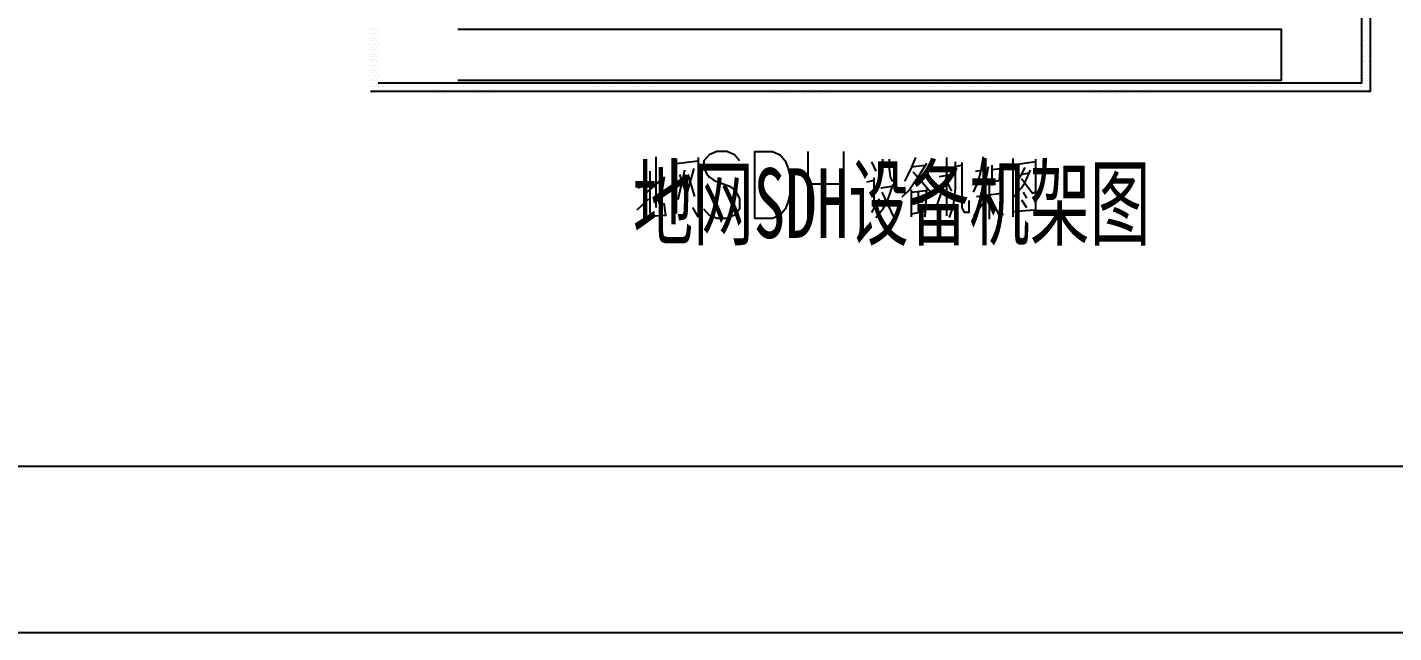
# Model space of a CAD drawing. Header units: metres. Extents: x 17 to 1264, y 17 to 859.
# Drawn here: x 249.3 to 481.8, y 16.9 to 120 of the extents above; entities that cross this region are included whole.
import ezdxf

# ---------------------------------------------------------------- set-up
doc = ezdxf.new("R2010")
doc.units = ezdxf.units.M
for name, color, linetype in [('LINES', 7, 'Continuous'), ('POLYLINES', 4, 'Continuous'), ('RECTS', 7, 'Continuous'), ('TEXTS', 3, 'Continuous')]:
    doc.layers.add(name, color=color, linetype=linetype)

msp = doc.modelspace()

# ---------------------------------------------------------------- linework, layer by layer
at = {"layer": 'LINES'}
for p, q in [((307.72, 119.81), (307.72, 119.81)), ((307.72, 118.94), (307.72, 118.94)), ((307.87, 119.38), (307.87, 119.38)), ((308.15, 119.81), (308.15, 119.81)), ((308.15, 118.94), (308.15, 118.94)), ((308.3, 119.38), (308.3, 119.38)), ((308.59, 119.81), (308.59, 119.81)), ((308.59, 118.94), (308.59, 118.94)), ((308.73, 119.38), (308.73, 119.38)), ((309.02, 119.81), (309.02, 119.81)), ((309.02, 118.94), (309.02, 118.94)), ((476.35, 119.81), (476.35, 119.81)), ((476.35, 118.94), (476.35, 118.94)), ((476.63, 119.38), (476.63, 119.38)), ((476.92, 119.81), (476.92, 119.81)), ((476.92, 118.94), (476.92, 118.94)), ((477.07, 119.38), (477.07, 119.38)), ((477.35, 119.81), (477.35, 119.81)), ((477.35, 118.94), (477.35, 118.94)), ((477.5, 119.38), (477.5, 119.38)), ((307.72, 118.08), (307.72, 118.08)), ((307.72, 117.07), (307.72, 117.07)), ((307.87, 118.51), (307.87, 118.51)), ((307.87, 117.65), (307.87, 117.65)), ((307.87, 116.64), (307.87, 116.64)), ((308.15, 118.08), (308.15, 118.08)), ((308.15, 117.07), (308.15, 117.07)), ((308.3, 118.51), (308.3, 118.51)), ((308.3, 117.65), (308.3, 117.65)), ((308.3, 116.64), (308.3, 116.64)), ((308.59, 118.08), (308.59, 118.08)), ((308.59, 117.07), (308.59, 117.07)), ((308.73, 118.51), (308.73, 118.51)), ((308.73, 117.65), (308.73, 117.65)), ((308.73, 116.64), (308.73, 116.64)), ((309.02, 118.08), (309.02, 118.08)), ((309.02, 117.07), (309.02, 117.07)), ((476.35, 118.08), (476.35, 118.08)), ((476.35, 117.07), (476.35, 117.07)), ((476.63, 118.51), (476.63, 118.51)), ((476.63, 117.65), (476.63, 117.65)), ((476.63, 116.64), (476.63, 116.64)), ((476.92, 118.08), (476.92, 118.08)), ((476.92, 117.07), (476.92, 117.07)), ((477.07, 118.51), (477.07, 118.51)), ((477.07, 117.65), (477.07, 117.65)), ((477.07, 116.64), (477.07, 116.64)), ((477.35, 118.08), (477.35, 118.08)), ((477.35, 117.07), (477.35, 117.07)), ((477.5, 118.51), (477.5, 118.51)), ((477.5, 117.65), (477.5, 117.65)), ((477.5, 116.64), (477.5, 116.64)), ((307.72, 116.21), (307.72, 116.21)), ((307.72, 115.34), (307.72, 115.34)), ((307.72, 114.48), (307.72, 114.48)), ((307.87, 115.78), (307.87, 115.78)), ((307.87, 114.91), (307.87, 114.91)), ((307.87, 114.05), (307.87, 114.05)), ((308.15, 116.21), (308.15, 116.21)), ((308.15, 115.34), (308.15, 115.34)), ((308.15, 114.48), (308.15, 114.48)), ((308.3, 115.78), (308.3, 115.78)), ((308.3, 114.91), (308.3, 114.91)), ((308.3, 114.05), (308.3, 114.05)), ((308.59, 116.21), (308.59, 116.21)), ((308.59, 115.34), (308.59, 115.34)), ((308.59, 114.48), (308.59, 114.48)), ((308.73, 115.78), (308.73, 115.78)), ((308.73, 114.91), (308.73, 114.91)), ((308.73, 114.05), (308.73, 114.05)), ((309.02, 116.21), (309.02, 116.21)), ((309.02, 115.34), (309.02, 115.34)), ((309.02, 114.48), (309.02, 114.48)), ((476.35, 116.21), (476.35, 116.21)), ((476.35, 115.34), (476.35, 115.34)), ((476.35, 114.48), (476.35, 114.48)), ((476.63, 115.78), (476.63, 115.78)), ((476.63, 114.91), (476.63, 114.91)), ((476.63, 114.05), (476.63, 114.05)), ((476.92, 116.21), (476.92, 116.21)), ((476.92, 115.34), (476.92, 115.34)), ((476.92, 114.48), (476.92, 114.48)), ((477.07, 115.78), (477.07, 115.78)), ((477.07, 114.91), (477.07, 114.91)), ((477.07, 114.05), (477.07, 114.05)), ((477.35, 116.21), (477.35, 116.21)), ((477.35, 115.34), (477.35, 115.34)), ((477.35, 114.48), (477.35, 114.48)), ((477.5, 115.78), (477.5, 115.78)), ((477.5, 114.91), (477.5, 114.91)), ((477.5, 114.05), (477.5, 114.05)), ((307.72, 113.47), (307.72, 113.47)), ((307.72, 112.61), (307.72, 112.61)), ((307.72, 111.74), (307.72, 111.74)), ((307.87, 113.04), (307.87, 113.04)), ((307.87, 112.18), (307.87, 112.18)), ((308.15, 113.47), (308.15, 113.47)), ((308.15, 112.61), (308.15, 112.61)), ((308.15, 111.74), (308.15, 111.74)), ((308.3, 113.04), (308.3, 113.04)), ((308.3, 112.18), (308.3, 112.18)), ((308.59, 113.47), (308.59, 113.47)), ((308.59, 112.61), (308.59, 112.61)), ((308.59, 111.74), (308.59, 111.74)), ((308.73, 113.04), (308.73, 113.04)), ((308.73, 112.18), (308.73, 112.18)), ((309.02, 113.47), (309.02, 113.47)), ((309.02, 112.61), (309.02, 112.61)), ((309.02, 111.74), (309.02, 111.74)), ((476.35, 113.47), (476.35, 113.47)), ((476.35, 112.61), (476.35, 112.61)), ((476.35, 111.74), (476.35, 111.74)), ((476.63, 113.04), (476.63, 113.04)), ((476.63, 112.18), (476.63, 112.18)), ((476.92, 113.47), (476.92, 113.47)), ((476.92, 112.61), (476.92, 112.61)), ((476.92, 111.74), (476.92, 111.74)), ((477.07, 113.04), (477.07, 113.04)), ((477.07, 112.18), (477.07, 112.18)), ((477.35, 113.47), (477.35, 113.47)), ((477.35, 112.61), (477.35, 112.61)), ((477.35, 111.74), (477.35, 111.74)), ((477.5, 113.04), (477.5, 113.04)), ((477.5, 112.18), (477.5, 112.18)), ((307.72, 110.88), (307.72, 110.88)), ((307.72, 109.87), (307.72, 109.87)), ((307.87, 111.31), (307.87, 111.31)), ((307.87, 110.45), (307.87, 110.45)), ((307.87, 109.44), (307.87, 109.44)), ((308.15, 110.88), (308.15, 110.88)), ((308.15, 109.87), (308.15, 109.87)), ((308.3, 111.31), (308.3, 111.31)), ((308.3, 110.45), (308.3, 110.45)), ((308.3, 109.44), (308.3, 109.44)), ((308.59, 110.88), (308.59, 110.88)), ((308.59, 109.87), (308.59, 109.87)), ((308.73, 111.31), (308.73, 111.31)), ((308.73, 110.45), (308.73, 110.45)), ((308.73, 109.44), (308.73, 109.44)), ((309.02, 110.88), (309.02, 110.88)), ((309.02, 109.87), (309.02, 109.87)), ((309.31, 110.45), (309.31, 110.45)), ((309.31, 109.44), (309.31, 109.44)), ((309.45, 109.87), (309.45, 109.87)), ((309.74, 110.45), (309.74, 110.45)), ((309.74, 109.44), (309.74, 109.44)), ((309.88, 109.87), (309.88, 109.87)), ((310.17, 110.45), (310.17, 110.45)), ((310.17, 109.44), (310.17, 109.44)), ((310.31, 109.87), (310.31, 109.87)), ((310.6, 110.45), (310.6, 110.45)), ((310.6, 109.44), (310.6, 109.44)), ((310.75, 109.87), (310.75, 109.87)), ((311.03, 110.45), (311.03, 110.45)), ((311.03, 109.44), (311.03, 109.44)), ((311.32, 109.87), (311.32, 109.87)), ((311.47, 110.45), (311.47, 110.45)), ((311.47, 109.44), (311.47, 109.44)), ((311.75, 109.87), (311.75, 109.87)), ((311.9, 110.45), (311.9, 110.45)), ((311.9, 109.44), (311.9, 109.44)), ((312.19, 109.87), (312.19, 109.87)), ((312.33, 110.45), (312.33, 110.45)), ((312.33, 109.44), (312.33, 109.44)), ((312.62, 109.87), (312.62, 109.87)), ((312.91, 110.45), (312.91, 110.45)), ((312.91, 109.44), (312.91, 109.44)), ((313.05, 109.87), (313.05, 109.87)), ((313.34, 110.45), (313.34, 110.45)), ((313.34, 109.44), (313.34, 109.44)), ((313.48, 109.87), (313.48, 109.87)), ((313.77, 110.45), (313.77, 110.45)), ((313.77, 109.44), (313.77, 109.44)), ((313.91, 109.87), (313.91, 109.87)), ((314.2, 110.45), (314.2, 110.45)), ((314.2, 109.44), (314.2, 109.44)), ((314.35, 109.87), (314.35, 109.87)), ((314.63, 110.45), (314.63, 110.45)), ((314.63, 109.44), (314.63, 109.44)), ((314.92, 109.87), (314.92, 109.87)), ((315.07, 110.45), (315.07, 110.45)), ((315.07, 109.44), (315.07, 109.44)), ((315.35, 109.87), (315.35, 109.87)), ((315.5, 110.45), (315.5, 110.45)), ((315.5, 109.44), (315.5, 109.44)), ((315.79, 109.87), (315.79, 109.87)), ((315.93, 110.45), (315.93, 110.45)), ((315.93, 109.44), (315.93, 109.44)), ((316.22, 109.87), (316.22, 109.87)), ((316.51, 110.45), (316.51, 110.45)), ((316.51, 109.44), (316.51, 109.44)), ((316.65, 109.87), (316.65, 109.87)), ((316.94, 110.45), (316.94, 110.45)), ((316.94, 109.44), (316.94, 109.44)), ((317.08, 109.87), (317.08, 109.87)), ((317.37, 110.45), (317.37, 110.45)), ((317.37, 109.44), (317.37, 109.44)), ((317.51, 109.87), (317.51, 109.87)), ((317.8, 110.45), (317.8, 110.45)), ((317.8, 109.44), (317.8, 109.44)), ((317.95, 109.87), (317.95, 109.87)), ((318.23, 110.45), (318.23, 110.45)), ((318.23, 109.44), (318.23, 109.44)), ((318.52, 109.87), (318.52, 109.87)), ((318.67, 110.45), (318.67, 110.45)), ((318.67, 109.44), (318.67, 109.44)), ((318.95, 109.87), (318.95, 109.87)), ((319.1, 110.45), (319.1, 110.45)), ((319.1, 109.44), (319.1, 109.44)), ((319.39, 109.87), (319.39, 109.87)), ((319.53, 110.45), (319.53, 110.45)), ((319.53, 109.44), (319.53, 109.44)), ((319.82, 109.87), (319.82, 109.87)), ((320.11, 110.45), (320.11, 110.45)), ((320.11, 109.44), (320.11, 109.44)), ((320.25, 109.87), (320.25, 109.87)), ((320.54, 110.45), (320.54, 110.45)), ((320.54, 109.44), (320.54, 109.44)), ((320.68, 109.87), (320.68, 109.87)), ((320.97, 110.45), (320.97, 110.45)), ((320.97, 109.44), (320.97, 109.44)), ((321.11, 109.87), (321.11, 109.87)), ((321.4, 110.45), (321.4, 110.45)), ((321.4, 109.44), (321.4, 109.44)), ((321.55, 109.87), (321.55, 109.87)), ((321.83, 110.45), (321.83, 110.45)), ((321.83, 109.44), (321.83, 109.44)), ((322.12, 109.87), (322.12, 109.87)), ((322.27, 110.45), (322.27, 110.45)), ((322.27, 109.44), (322.27, 109.44)), ((322.55, 109.87), (322.55, 109.87)), ((322.7, 110.45), (322.7, 110.45)), ((322.7, 109.44), (322.7, 109.44)), ((322.99, 109.87), (322.99, 109.87)), ((323.13, 110.45), (323.13, 110.45)), ((323.13, 109.44), (323.13, 109.44)), ((323.42, 109.87), (323.42, 109.87)), ((323.71, 110.45), (323.71, 110.45)), ((323.71, 109.44), (323.71, 109.44)), ((323.85, 109.87), (323.85, 109.87)), ((324.14, 110.45), (324.14, 110.45)), ((324.14, 109.44), (324.14, 109.44)), ((324.28, 109.87), (324.28, 109.87)), ((324.57, 110.45), (324.57, 110.45)), ((324.57, 109.44), (324.57, 109.44)), ((324.71, 109.87), (324.71, 109.87)), ((325, 110.45), (325, 110.45)), ((325, 109.44), (325, 109.44)), ((325.15, 109.87), (325.15, 109.87)), ((325.43, 110.45), (325.43, 110.45)), ((325.43, 109.44), (325.43, 109.44)), ((325.72, 109.87), (325.72, 109.87)), ((325.87, 110.45), (325.87, 110.45)), ((325.87, 109.44), (325.87, 109.44)), ((326.15, 109.87), (326.15, 109.87)), ((326.3, 110.45), (326.3, 110.45)), ((326.3, 109.44), (326.3, 109.44)), ((326.59, 109.87), (326.59, 109.87)), ((326.73, 110.45), (326.73, 110.45)), ((326.73, 109.44), (326.73, 109.44)), ((327.02, 109.87), (327.02, 109.87)), ((327.31, 110.45), (327.31, 110.45)), ((327.31, 109.44), (327.31, 109.44)), ((327.45, 109.87), (327.45, 109.87)), ((327.74, 110.45), (327.74, 110.45)), ((327.74, 109.44), (327.74, 109.44)), ((327.88, 109.87), (327.88, 109.87)), ((328.17, 110.45), (328.17, 110.45)), ((328.17, 109.44), (328.17, 109.44)), ((328.31, 109.87), (328.31, 109.87)), ((328.6, 110.45), (328.6, 110.45)), ((328.6, 109.44), (328.6, 109.44)), ((328.75, 109.87), (328.75, 109.87)), ((329.03, 110.45), (329.03, 110.45)), ((329.03, 109.44), (329.03, 109.44)), ((329.32, 109.87), (329.32, 109.87)), ((329.47, 110.45), (329.47, 110.45)), ((329.47, 109.44), (329.47, 109.44)), ((329.75, 109.87), (329.75, 109.87)), ((329.9, 110.45), (329.9, 110.45)), ((329.9, 109.44), (329.9, 109.44)), ((330.19, 109.87), (330.19, 109.87)), ((330.33, 110.45), (330.33, 110.45)), ((330.33, 109.44), (330.33, 109.44)), ((330.62, 109.87), (330.62, 109.87)), ((330.91, 110.45), (330.91, 110.45)), ((330.91, 109.44), (330.91, 109.44)), ((331.05, 109.87), (331.05, 109.87)), ((331.34, 110.45), (331.34, 110.45)), ((331.34, 109.44), (331.34, 109.44)), ((331.48, 109.87), (331.48, 109.87)), ((331.77, 110.45), (331.77, 110.45)), ((331.77, 109.44), (331.77, 109.44)), ((331.91, 109.87), (331.91, 109.87)), ((332.2, 110.45), (332.2, 110.45)), ((332.2, 109.44), (332.2, 109.44)), ((332.35, 109.87), (332.35, 109.87)), ((332.63, 110.45), (332.63, 110.45)), ((332.63, 109.44), (332.63, 109.44)), ((332.92, 109.87), (332.92, 109.87)), ((333.07, 110.45), (333.07, 110.45)), ((333.07, 109.44), (333.07, 109.44)), ((333.35, 109.87), (333.35, 109.87)), ((333.5, 110.45), (333.5, 110.45)), ((333.5, 109.44), (333.5, 109.44)), ((333.79, 109.87), (333.79, 109.87)), ((333.93, 110.45), (333.93, 110.45)), ((333.93, 109.44), (333.93, 109.44)), ((334.22, 109.87), (334.22, 109.87)), ((334.51, 110.45), (334.51, 110.45)), ((334.51, 109.44), (334.51, 109.44)), ((334.65, 109.87), (334.65, 109.87)), ((334.94, 110.45), (334.94, 110.45)), ((334.94, 109.44), (334.94, 109.44)), ((335.08, 109.87), (335.08, 109.87)), ((335.37, 110.45), (335.37, 110.45)), ((335.37, 109.44), (335.37, 109.44)), ((335.51, 109.87), (335.51, 109.87)), ((335.8, 110.45), (335.8, 110.45)), ((335.8, 109.44), (335.8, 109.44)), ((335.95, 109.87), (335.95, 109.87)), ((336.23, 110.45), (336.23, 110.45)), ((336.23, 109.44), (336.23, 109.44)), ((336.52, 109.87), (336.52, 109.87)), ((336.67, 110.45), (336.67, 110.45)), ((336.67, 109.44), (336.67, 109.44)), ((336.95, 109.87), (336.95, 109.87)), ((337.1, 110.45), (337.1, 110.45)), ((337.1, 109.44), (337.1, 109.44)), ((337.39, 109.87), (337.39, 109.87)), ((337.53, 110.45), (337.53, 110.45)), ((337.53, 109.44), (337.53, 109.44)), ((337.82, 109.87), (337.82, 109.87)), ((338.11, 110.45), (338.11, 110.45)), ((338.11, 109.44), (338.11, 109.44)), ((338.25, 109.87), (338.25, 109.87)), ((338.54, 110.45), (338.54, 110.45)), ((338.54, 109.44), (338.54, 109.44)), ((338.68, 109.87), (338.68, 109.87)), ((338.97, 110.45), (338.97, 110.45)), ((338.97, 109.44), (338.97, 109.44)), ((339.11, 109.87), (339.11, 109.87)), ((339.4, 110.45), (339.4, 110.45)), ((339.4, 109.44), (339.4, 109.44)), ((339.55, 109.87), (339.55, 109.87)), ((339.83, 110.45), (339.83, 110.45)), ((339.83, 109.44), (339.83, 109.44)), ((340.12, 109.87), (340.12, 109.87)), ((340.27, 110.45), (340.27, 110.45)), ((340.27, 109.44), (340.27, 109.44)), ((340.55, 109.87), (340.55, 109.87)), ((340.7, 110.45), (340.7, 110.45)), ((340.7, 109.44), (340.7, 109.44)), ((340.99, 109.87), (340.99, 109.87)), ((341.13, 110.45), (341.13, 110.45)), ((341.13, 109.44), (341.13, 109.44)), ((341.42, 109.87), (341.42, 109.87)), ((341.71, 110.45), (341.71, 110.45)), ((341.71, 109.44), (341.71, 109.44)), ((341.85, 109.87), (341.85, 109.87)), ((342.14, 110.45), (342.14, 110.45)), ((342.14, 109.44), (342.14, 109.44)), ((342.28, 109.87), (342.28, 109.87)), ((342.57, 110.45), (342.57, 110.45)), ((342.57, 109.44), (342.57, 109.44)), ((342.71, 109.87), (342.71, 109.87)), ((343, 110.45), (343, 110.45)), ((343, 109.44), (343, 109.44)), ((343.15, 109.87), (343.15, 109.87)), ((343.43, 110.45), (343.43, 110.45)), ((343.43, 109.44), (343.43, 109.44)), ((343.72, 109.87), (343.72, 109.87)), ((343.87, 110.45), (343.87, 110.45)), ((343.87, 109.44), (343.87, 109.44)), ((344.15, 109.87), (344.15, 109.87)), ((344.3, 110.45), (344.3, 110.45)), ((344.3, 109.44), (344.3, 109.44)), ((344.59, 109.87), (344.59, 109.87)), ((344.73, 110.45), (344.73, 110.45)), ((344.73, 109.44), (344.73, 109.44)), ((345.02, 109.87), (345.02, 109.87)), ((345.31, 110.45), (345.31, 110.45)), ((345.31, 109.44), (345.31, 109.44)), ((345.45, 109.87), (345.45, 109.87)), ((345.74, 110.45), (345.74, 110.45)), ((345.74, 109.44), (345.74, 109.44)), ((345.88, 109.87), (345.88, 109.87)), ((346.17, 110.45), (346.17, 110.45)), ((346.17, 109.44), (346.17, 109.44)), ((346.31, 109.87), (346.31, 109.87)), ((346.6, 110.45), (346.6, 110.45)), ((346.6, 109.44), (346.6, 109.44)), ((346.75, 109.87), (346.75, 109.87)), ((347.03, 110.45), (347.03, 110.45)), ((347.03, 109.44), (347.03, 109.44)), ((347.32, 109.87), (347.32, 109.87)), ((347.47, 110.45), (347.47, 110.45)), ((347.47, 109.44), (347.47, 109.44)), ((347.75, 109.87), (347.75, 109.87)), ((347.9, 110.45), (347.9, 110.45)), ((347.9, 109.44), (347.9, 109.44)), ((348.19, 109.87), (348.19, 109.87)), ((348.33, 110.45), (348.33, 110.45)), ((348.33, 109.44), (348.33, 109.44)), ((348.62, 109.87), (348.62, 109.87)), ((348.91, 110.45), (348.91, 110.45)), ((348.91, 109.44), (348.91, 109.44)), ((349.05, 109.87), (349.05, 109.87)), ((349.34, 110.45), (349.34, 110.45)), ((349.34, 109.44), (349.34, 109.44)), ((349.48, 109.87), (349.48, 109.87)), ((349.77, 110.45), (349.77, 110.45)), ((349.77, 109.44), (349.77, 109.44)), ((349.91, 109.87), (349.91, 109.87)), ((350.2, 110.45), (350.2, 110.45)), ((350.2, 109.44), (350.2, 109.44)), ((350.35, 109.87), (350.35, 109.87)), ((350.63, 110.45), (350.63, 110.45)), ((350.63, 109.44), (350.63, 109.44)), ((350.92, 109.87), (350.92, 109.87)), ((351.07, 110.45), (351.07, 110.45)), ((351.07, 109.44), (351.07, 109.44)), ((351.35, 109.87), (351.35, 109.87)), ((351.5, 110.45), (351.5, 110.45)), ((351.5, 109.44), (351.5, 109.44)), ((351.79, 109.87), (351.79, 109.87)), ((351.93, 110.45), (351.93, 110.45)), ((351.93, 109.44), (351.93, 109.44)), ((352.22, 109.87), (352.22, 109.87)), ((352.51, 110.45), (352.51, 110.45)), ((352.51, 109.44), (352.51, 109.44)), ((352.65, 109.87), (352.65, 109.87)), ((352.94, 110.45), (352.94, 110.45)), ((352.94, 109.44), (352.94, 109.44)), ((353.08, 109.87), (353.08, 109.87)), ((353.37, 110.45), (353.37, 110.45)), ((353.37, 109.44), (353.37, 109.44)), ((353.51, 109.87), (353.51, 109.87)), ((353.8, 110.45), (353.8, 110.45)), ((353.8, 109.44), (353.8, 109.44)), ((353.95, 109.87), (353.95, 109.87)), ((354.23, 110.45), (354.23, 110.45)), ((354.23, 109.44), (354.23, 109.44)), ((354.52, 109.87), (354.52, 109.87)), ((354.67, 110.45), (354.67, 110.45)), ((354.67, 109.44), (354.67, 109.44)), ((354.95, 109.87), (354.95, 109.87)), ((355.1, 110.45), (355.1, 110.45)), ((355.1, 109.44), (355.1, 109.44)), ((355.39, 109.87), (355.39, 109.87)), ((355.53, 110.45), (355.53, 110.45)), ((355.53, 109.44), (355.53, 109.44)), ((355.82, 109.87), (355.82, 109.87)), ((356.11, 110.45), (356.11, 110.45)), ((356.11, 109.44), (356.11, 109.44)), ((356.25, 109.87), (356.25, 109.87)), ((356.54, 110.45), (356.54, 110.45)), ((356.54, 109.44), (356.54, 109.44)), ((356.68, 109.87), (356.68, 109.87)), ((356.97, 110.45), (356.97, 110.45)), ((356.97, 109.44), (356.97, 109.44)), ((357.11, 109.87), (357.11, 109.87)), ((357.4, 110.45), (357.4, 110.45)), ((357.4, 109.44), (357.4, 109.44)), ((357.55, 109.87), (357.55, 109.87)), ((357.83, 110.45), (357.83, 110.45)), ((357.83, 109.44), (357.83, 109.44)), ((358.12, 109.87), (358.12, 109.87)), ((358.27, 110.45), (358.27, 110.45)), ((358.27, 109.44), (358.27, 109.44)), ((358.55, 109.87), (358.55, 109.87)), ((358.7, 110.45), (358.7, 110.45)), ((358.7, 109.44), (358.7, 109.44)), ((358.99, 109.87), (358.99, 109.87)), ((359.13, 110.45), (359.13, 110.45)), ((359.13, 109.44), (359.13, 109.44)), ((359.42, 109.87), (359.42, 109.87)), ((359.71, 110.45), (359.71, 110.45)), ((359.71, 109.44), (359.71, 109.44)), ((359.85, 109.87), (359.85, 109.87)), ((360.14, 110.45), (360.14, 110.45)), ((360.14, 109.44), (360.14, 109.44)), ((360.28, 109.87), (360.28, 109.87)), ((360.57, 110.45), (360.57, 110.45)), ((360.57, 109.44), (360.57, 109.44)), ((360.71, 109.87), (360.71, 109.87)), ((361, 110.45), (361, 110.45)), ((361, 109.44), (361, 109.44)), ((361.15, 109.87), (361.15, 109.87)), ((361.43, 110.45), (361.43, 110.45)), ((361.43, 109.44), (361.43, 109.44)), ((361.72, 109.87), (361.72, 109.87)), ((361.87, 110.45), (361.87, 110.45)), ((361.87, 109.44), (361.87, 109.44)), ((362.15, 109.87), (362.15, 109.87)), ((362.3, 110.45), (362.3, 110.45)), ((362.3, 109.44), (362.3, 109.44)), ((362.59, 109.87), (362.59, 109.87)), ((362.73, 110.45), (362.73, 110.45)), ((362.73, 109.44), (362.73, 109.44)), ((363.02, 109.87), (363.02, 109.87)), ((363.31, 110.45), (363.31, 110.45)), ((363.31, 109.44), (363.31, 109.44)), ((363.45, 109.87), (363.45, 109.87)), ((363.74, 110.45), (363.74, 110.45)), ((363.74, 109.44), (363.74, 109.44)), ((363.88, 109.87), (363.88, 109.87)), ((364.17, 110.45), (364.17, 110.45)), ((364.17, 109.44), (364.17, 109.44)), ((364.31, 109.87), (364.31, 109.87)), ((364.6, 110.45), (364.6, 110.45)), ((364.6, 109.44), (364.6, 109.44)), ((364.75, 109.87), (364.75, 109.87)), ((365.03, 110.45), (365.03, 110.45)), ((365.03, 109.44), (365.03, 109.44)), ((365.32, 109.87), (365.32, 109.87)), ((365.47, 110.45), (365.47, 110.45)), ((365.47, 109.44), (365.47, 109.44)), ((365.75, 109.87), (365.75, 109.87)), ((365.9, 110.45), (365.9, 110.45)), ((365.9, 109.44), (365.9, 109.44)), ((366.19, 109.87), (366.19, 109.87)), ((366.33, 110.45), (366.33, 110.45)), ((366.33, 109.44), (366.33, 109.44)), ((366.62, 109.87), (366.62, 109.87)), ((366.91, 110.45), (366.91, 110.45)), ((366.91, 109.44), (366.91, 109.44)), ((367.05, 109.87), (367.05, 109.87)), ((367.34, 110.45), (367.34, 110.45)), ((367.34, 109.44), (367.34, 109.44)), ((367.48, 109.87), (367.48, 109.87)), ((367.77, 110.45), (367.77, 110.45)), ((367.77, 109.44), (367.77, 109.44)), ((367.91, 109.87), (367.91, 109.87)), ((368.2, 110.45), (368.2, 110.45)), ((368.2, 109.44), (368.2, 109.44)), ((368.35, 109.87), (368.35, 109.87)), ((368.63, 110.45), (368.63, 110.45)), ((368.63, 109.44), (368.63, 109.44)), ((368.92, 109.87), (368.92, 109.87)), ((369.07, 110.45), (369.07, 110.45)), ((369.07, 109.44), (369.07, 109.44)), ((369.35, 109.87), (369.35, 109.87)), ((369.5, 110.45), (369.5, 110.45)), ((369.5, 109.44), (369.5, 109.44)), ((369.79, 109.87), (369.79, 109.87)), ((369.93, 110.45), (369.93, 110.45)), ((369.93, 109.44), (369.93, 109.44)), ((370.22, 109.87), (370.22, 109.87)), ((370.51, 110.45), (370.51, 110.45)), ((370.51, 109.44), (370.51, 109.44)), ((370.65, 109.87), (370.65, 109.87)), ((370.94, 110.45), (370.94, 110.45)), ((370.94, 109.44), (370.94, 109.44)), ((371.08, 109.87), (371.08, 109.87)), ((371.37, 110.45), (371.37, 110.45)), ((371.37, 109.44), (371.37, 109.44)), ((371.51, 109.87), (371.51, 109.87)), ((371.8, 110.45), (371.8, 110.45)), ((371.8, 109.44), (371.8, 109.44)), ((371.95, 109.87), (371.95, 109.87)), ((372.23, 110.45), (372.23, 110.45)), ((372.23, 109.44), (372.23, 109.44)), ((372.52, 109.87), (372.52, 109.87)), ((372.67, 110.45), (372.67, 110.45)), ((372.67, 109.44), (372.67, 109.44)), ((372.95, 109.87), (372.95, 109.87)), ((373.1, 110.45), (373.1, 110.45)), ((373.1, 109.44), (373.1, 109.44)), ((373.39, 109.87), (373.39, 109.87)), ((373.53, 110.45), (373.53, 110.45)), ((373.53, 109.44), (373.53, 109.44)), ((373.82, 109.87), (373.82, 109.87)), ((374.11, 110.45), (374.11, 110.45)), ((374.11, 109.44), (374.11, 109.44)), ((374.25, 109.87), (374.25, 109.87)), ((374.54, 110.45), (374.54, 110.45)), ((374.54, 109.44), (374.54, 109.44)), ((374.68, 109.87), (374.68, 109.87)), ((374.97, 110.45), (374.97, 110.45)), ((374.97, 109.44), (374.97, 109.44)), ((375.11, 109.87), (375.11, 109.87)), ((375.4, 110.45), (375.4, 110.45)), ((375.4, 109.44), (375.4, 109.44)), ((375.55, 109.87), (375.55, 109.87)), ((375.83, 110.45), (375.83, 110.45)), ((375.83, 109.44), (375.83, 109.44)), ((376.12, 109.87), (376.12, 109.87)), ((376.27, 110.45), (376.27, 110.45)), ((376.27, 109.44), (376.27, 109.44)), ((376.55, 109.87), (376.55, 109.87)), ((376.7, 110.45), (376.7, 110.45)), ((376.7, 109.44), (376.7, 109.44)), ((376.99, 109.87), (376.99, 109.87)), ((377.13, 110.45), (377.13, 110.45)), ((377.13, 109.44), (377.13, 109.44)), ((377.42, 109.87), (377.42, 109.87)), ((377.71, 110.45), (377.71, 110.45)), ((377.71, 109.44), (377.71, 109.44)), ((377.85, 109.87), (377.85, 109.87)), ((378.14, 110.45), (378.14, 110.45)), ((378.14, 109.44), (378.14, 109.44)), ((378.28, 109.87), (378.28, 109.87)), ((378.57, 110.45), (378.57, 110.45)), ((378.57, 109.44), (378.57, 109.44)), ((378.71, 109.87), (378.71, 109.87)), ((379, 110.45), (379, 110.45)), ((379, 109.44), (379, 109.44)), ((379.15, 109.87), (379.15, 109.87)), ((379.43, 110.45), (379.43, 110.45)), ((379.43, 109.44), (379.43, 109.44)), ((379.72, 109.87), (379.72, 109.87)), ((379.87, 110.45), (379.87, 110.45)), ((379.87, 109.44), (379.87, 109.44)), ((380.15, 109.87), (380.15, 109.87)), ((380.3, 110.45), (380.3, 110.45)), ((380.3, 109.44), (380.3, 109.44)), ((380.59, 109.87), (380.59, 109.87)), ((380.73, 110.45), (380.73, 110.45)), ((380.73, 109.44), (380.73, 109.44)), ((381.02, 109.87), (381.02, 109.87)), ((381.31, 110.45), (381.31, 110.45)), ((381.31, 109.44), (381.31, 109.44)), ((381.45, 109.87), (381.45, 109.87)), ((381.74, 110.45), (381.74, 110.45)), ((381.74, 109.44), (381.74, 109.44)), ((381.88, 109.87), (381.88, 109.87)), ((382.17, 110.45), (382.17, 110.45)), ((382.17, 109.44), (382.17, 109.44)), ((382.31, 109.87), (382.31, 109.87)), ((382.6, 110.45), (382.6, 110.45)), ((382.6, 109.44), (382.6, 109.44)), ((382.75, 109.87), (382.75, 109.87)), ((383.03, 110.45), (383.03, 110.45)), ((383.03, 109.44), (383.03, 109.44)), ((383.32, 109.87), (383.32, 109.87)), ((383.47, 110.45), (383.47, 110.45)), ((383.47, 109.44), (383.47, 109.44)), ((383.75, 109.87), (383.75, 109.87)), ((383.9, 110.45), (383.9, 110.45)), ((383.9, 109.44), (383.9, 109.44)), ((384.19, 109.87), (384.19, 109.87)), ((384.33, 110.45), (384.33, 110.45)), ((384.33, 109.44), (384.33, 109.44)), ((384.62, 109.87), (384.62, 109.87)), ((384.91, 110.45), (384.91, 110.45)), ((384.91, 109.44), (384.91, 109.44)), ((385.05, 109.87), (385.05, 109.87)), ((385.34, 110.45), (385.34, 110.45)), ((385.34, 109.44), (385.34, 109.44)), ((385.48, 109.87), (385.48, 109.87)), ((385.77, 110.45), (385.77, 110.45)), ((385.77, 109.44), (385.77, 109.44)), ((385.91, 109.87), (385.91, 109.87)), ((386.2, 110.45), (386.2, 110.45)), ((386.2, 109.44), (386.2, 109.44)), ((386.35, 109.87), (386.35, 109.87)), ((386.63, 110.45), (386.63, 110.45)), ((386.63, 109.44), (386.63, 109.44)), ((386.92, 109.87), (386.92, 109.87)), ((387.07, 110.45), (387.07, 110.45)), ((387.07, 109.44), (387.07, 109.44)), ((387.35, 109.87), (387.35, 109.87)), ((387.5, 110.45), (387.5, 110.45)), ((387.5, 109.44), (387.5, 109.44)), ((387.79, 109.87), (387.79, 109.87)), ((387.93, 110.45), (387.93, 110.45)), ((387.93, 109.44), (387.93, 109.44)), ((388.22, 109.87), (388.22, 109.87)), ((388.51, 110.45), (388.51, 110.45)), ((388.51, 109.44), (388.51, 109.44)), ((388.65, 109.87), (388.65, 109.87)), ((388.94, 110.45), (388.94, 110.45)), ((388.94, 109.44), (388.94, 109.44)), ((389.08, 109.87), (389.08, 109.87)), ((389.37, 110.45), (389.37, 110.45)), ((389.37, 109.44), (389.37, 109.44)), ((389.51, 109.87), (389.51, 109.87)), ((389.8, 110.45), (389.8, 110.45)), ((389.8, 109.44), (389.8, 109.44)), ((389.95, 109.87), (389.95, 109.87)), ((390.23, 110.45), (390.23, 110.45)), ((390.23, 109.44), (390.23, 109.44)), ((390.52, 109.87), (390.52, 109.87)), ((390.67, 110.45), (390.67, 110.45)), ((390.67, 109.44), (390.67, 109.44)), ((390.95, 109.87), (390.95, 109.87)), ((391.1, 110.45), (391.1, 110.45)), ((391.1, 109.44), (391.1, 109.44)), ((391.39, 109.87), (391.39, 109.87)), ((391.53, 110.45), (391.53, 110.45)), ((391.53, 109.44), (391.53, 109.44)), ((391.82, 109.87), (391.82, 109.87)), ((392.11, 110.45), (392.11, 110.45)), ((392.11, 109.44), (392.11, 109.44)), ((392.25, 109.87), (392.25, 109.87)), ((392.54, 110.45), (392.54, 110.45)), ((392.54, 109.44), (392.54, 109.44)), ((392.68, 109.87), (392.68, 109.87)), ((392.97, 110.45), (392.97, 110.45)), ((392.97, 109.44), (392.97, 109.44)), ((393.11, 109.87), (393.11, 109.87)), ((393.4, 110.45), (393.4, 110.45)), ((393.4, 109.44), (393.4, 109.44)), ((393.55, 109.87), (393.55, 109.87)), ((393.83, 110.45), (393.83, 110.45)), ((393.83, 109.44), (393.83, 109.44)), ((394.12, 109.87), (394.12, 109.87)), ((394.27, 110.45), (394.27, 110.45)), ((394.27, 109.44), (394.27, 109.44)), ((394.55, 109.87), (394.55, 109.87)), ((394.7, 110.45), (394.7, 110.45)), ((394.7, 109.44), (394.7, 109.44)), ((394.99, 109.87), (394.99, 109.87)), ((395.13, 110.45), (395.13, 110.45)), ((395.13, 109.44), (395.13, 109.44)), ((395.42, 109.87), (395.42, 109.87)), ((395.71, 110.45), (395.71, 110.45)), ((395.71, 109.44), (395.71, 109.44)), ((395.85, 109.87), (395.85, 109.87)), ((396.14, 110.45), (396.14, 110.45)), ((396.14, 109.44), (396.14, 109.44)), ((396.28, 109.87), (396.28, 109.87)), ((396.57, 110.45), (396.57, 110.45)), ((396.57, 109.44), (396.57, 109.44)), ((396.71, 109.87), (396.71, 109.87)), ((397, 110.45), (397, 110.45)), ((397, 109.44), (397, 109.44)), ((397.15, 109.87), (397.15, 109.87)), ((397.43, 110.45), (397.43, 110.45)), ((397.43, 109.44), (397.43, 109.44)), ((397.72, 109.87), (397.72, 109.87)), ((397.87, 110.45), (397.87, 110.45)), ((397.87, 109.44), (397.87, 109.44)), ((398.15, 109.87), (398.15, 109.87)), ((398.3, 110.45), (398.3, 110.45)), ((398.3, 109.44), (398.3, 109.44)), ((398.59, 109.87), (398.59, 109.87)), ((398.73, 110.45), (398.73, 110.45)), ((398.73, 109.44), (398.73, 109.44)), ((399.02, 109.87), (399.02, 109.87)), ((399.31, 110.45), (399.31, 110.45)), ((399.31, 109.44), (399.31, 109.44)), ((399.45, 109.87), (399.45, 109.87)), ((399.74, 110.45), (399.74, 110.45)), ((399.74, 109.44), (399.74, 109.44)), ((399.88, 109.87), (399.88, 109.87)), ((400.17, 110.45), (400.17, 110.45)), ((400.17, 109.44), (400.17, 109.44)), ((400.31, 109.87), (400.31, 109.87)), ((400.6, 110.45), (400.6, 110.45)), ((400.6, 109.44), (400.6, 109.44)), ((400.75, 109.87), (400.75, 109.87)), ((401.03, 110.45), (401.03, 110.45)), ((401.03, 109.44), (401.03, 109.44)), ((401.32, 109.87), (401.32, 109.87)), ((401.47, 110.45), (401.47, 110.45)), ((401.47, 109.44), (401.47, 109.44)), ((401.75, 109.87), (401.75, 109.87)), ((401.9, 110.45), (401.9, 110.45)), ((401.9, 109.44), (401.9, 109.44)), ((402.19, 109.87), (402.19, 109.87)), ((402.33, 110.45), (402.33, 110.45)), ((402.33, 109.44), (402.33, 109.44)), ((402.62, 109.87), (402.62, 109.87)), ((402.91, 110.45), (402.91, 110.45)), ((402.91, 109.44), (402.91, 109.44)), ((403.05, 109.87), (403.05, 109.87)), ((403.34, 110.45), (403.34, 110.45)), ((403.34, 109.44), (403.34, 109.44)), ((403.48, 109.87), (403.48, 109.87)), ((403.77, 110.45), (403.77, 110.45)), ((403.77, 109.44), (403.77, 109.44)), ((403.91, 109.87), (403.91, 109.87)), ((404.2, 110.45), (404.2, 110.45)), ((404.2, 109.44), (404.2, 109.44)), ((404.35, 109.87), (404.35, 109.87)), ((404.63, 110.45), (404.63, 110.45)), ((404.63, 109.44), (404.63, 109.44)), ((404.92, 109.87), (404.92, 109.87)), ((405.07, 110.45), (405.07, 110.45)), ((405.07, 109.44), (405.07, 109.44)), ((405.35, 109.87), (405.35, 109.87)), ((405.5, 110.45), (405.5, 110.45)), ((405.5, 109.44), (405.5, 109.44)), ((405.79, 109.87), (405.79, 109.87)), ((405.93, 110.45), (405.93, 110.45)), ((405.93, 109.44), (405.93, 109.44)), ((406.22, 109.87), (406.22, 109.87)), ((406.51, 110.45), (406.51, 110.45)), ((406.51, 109.44), (406.51, 109.44)), ((406.65, 109.87), (406.65, 109.87)), ((406.94, 110.45), (406.94, 110.45)), ((406.94, 109.44), (406.94, 109.44)), ((407.08, 109.87), (407.08, 109.87)), ((407.37, 110.45), (407.37, 110.45)), ((407.37, 109.44), (407.37, 109.44)), ((407.51, 109.87), (407.51, 109.87)), ((407.8, 110.45), (407.8, 110.45)), ((407.8, 109.44), (407.8, 109.44)), ((407.95, 109.87), (407.95, 109.87)), ((408.23, 110.45), (408.23, 110.45)), ((408.23, 109.44), (408.23, 109.44)), ((408.52, 109.87), (408.52, 109.87)), ((408.67, 110.45), (408.67, 110.45)), ((408.67, 109.44), (408.67, 109.44)), ((408.95, 109.87), (408.95, 109.87)), ((409.1, 110.45), (409.1, 110.45)), ((409.1, 109.44), (409.1, 109.44)), ((409.39, 109.87), (409.39, 109.87)), ((409.53, 110.45), (409.53, 110.45)), ((409.53, 109.44), (409.53, 109.44)), ((409.82, 109.87), (409.82, 109.87)), ((410.11, 110.45), (410.11, 110.45)), ((410.11, 109.44), (410.11, 109.44)), ((410.25, 109.87), (410.25, 109.87)), ((410.54, 110.45), (410.54, 110.45)), ((410.54, 109.44), (410.54, 109.44)), ((410.68, 109.87), (410.68, 109.87)), ((410.97, 110.45), (410.97, 110.45)), ((410.97, 109.44), (410.97, 109.44)), ((411.11, 109.87), (411.11, 109.87)), ((411.4, 110.45), (411.4, 110.45)), ((411.4, 109.44), (411.4, 109.44)), ((411.55, 109.87), (411.55, 109.87)), ((411.83, 110.45), (411.83, 110.45)), ((411.83, 109.44), (411.83, 109.44)), ((412.12, 109.87), (412.12, 109.87)), ((412.27, 110.45), (412.27, 110.45)), ((412.27, 109.44), (412.27, 109.44)), ((412.55, 109.87), (412.55, 109.87)), ((412.7, 110.45), (412.7, 110.45)), ((412.7, 109.44), (412.7, 109.44)), ((412.99, 109.87), (412.99, 109.87)), ((413.13, 110.45), (413.13, 110.45)), ((413.13, 109.44), (413.13, 109.44)), ((413.42, 109.87), (413.42, 109.87)), ((413.71, 110.45), (413.71, 110.45)), ((413.71, 109.44), (413.71, 109.44)), ((413.85, 109.87), (413.85, 109.87)), ((414.14, 110.45), (414.14, 110.45)), ((414.14, 109.44), (414.14, 109.44)), ((414.28, 109.87), (414.28, 109.87)), ((414.57, 110.45), (414.57, 110.45)), ((414.57, 109.44), (414.57, 109.44)), ((414.71, 109.87), (414.71, 109.87)), ((415, 110.45), (415, 110.45)), ((415, 109.44), (415, 109.44)), ((415.15, 109.87), (415.15, 109.87)), ((415.43, 110.45), (415.43, 110.45)), ((415.43, 109.44), (415.43, 109.44)), ((415.72, 109.87), (415.72, 109.87)), ((415.87, 110.45), (415.87, 110.45)), ((415.87, 109.44), (415.87, 109.44)), ((416.15, 109.87), (416.15, 109.87)), ((416.3, 110.45), (416.3, 110.45)), ((416.3, 109.44), (416.3, 109.44)), ((416.59, 109.87), (416.59, 109.87)), ((416.73, 110.45), (416.73, 110.45)), ((416.73, 109.44), (416.73, 109.44)), ((417.02, 109.87), (417.02, 109.87)), ((417.31, 110.45), (417.31, 110.45)), ((417.31, 109.44), (417.31, 109.44)), ((417.45, 109.87), (417.45, 109.87)), ((417.74, 110.45), (417.74, 110.45)), ((417.74, 109.44), (417.74, 109.44)), ((417.88, 109.87), (417.88, 109.87)), ((418.17, 110.45), (418.17, 110.45)), ((418.17, 109.44), (418.17, 109.44)), ((418.31, 109.87), (418.31, 109.87)), ((418.6, 110.45), (418.6, 110.45)), ((418.6, 109.44), (418.6, 109.44)), ((418.75, 109.87), (418.75, 109.87)), ((419.03, 110.45), (419.03, 110.45)), ((419.03, 109.44), (419.03, 109.44)), ((419.32, 109.87), (419.32, 109.87)), ((419.47, 110.45), (419.47, 110.45)), ((419.47, 109.44), (419.47, 109.44)), ((419.75, 109.87), (419.75, 109.87)), ((419.9, 110.45), (419.9, 110.45)), ((419.9, 109.44), (419.9, 109.44)), ((420.19, 109.87), (420.19, 109.87)), ((420.33, 110.45), (420.33, 110.45)), ((420.33, 109.44), (420.33, 109.44)), ((420.62, 109.87), (420.62, 109.87)), ((420.91, 110.45), (420.91, 110.45)), ((420.91, 109.44), (420.91, 109.44)), ((421.05, 109.87), (421.05, 109.87)), ((421.34, 110.45), (421.34, 110.45)), ((421.34, 109.44), (421.34, 109.44)), ((421.48, 109.87), (421.48, 109.87)), ((421.77, 110.45), (421.77, 110.45)), ((421.77, 109.44), (421.77, 109.44)), ((421.91, 109.87), (421.91, 109.87)), ((422.2, 110.45), (422.2, 110.45)), ((422.2, 109.44), (422.2, 109.44)), ((422.35, 109.87), (422.35, 109.87)), ((422.63, 110.45), (422.63, 110.45)), ((422.63, 109.44), (422.63, 109.44)), ((422.92, 109.87), (422.92, 109.87)), ((423.07, 110.45), (423.07, 110.45)), ((423.07, 109.44), (423.07, 109.44)), ((423.35, 109.87), (423.35, 109.87)), ((423.5, 110.45), (423.5, 110.45)), ((423.5, 109.44), (423.5, 109.44)), ((423.79, 109.87), (423.79, 109.87)), ((423.93, 110.45), (423.93, 110.45)), ((423.93, 109.44), (423.93, 109.44)), ((424.22, 109.87), (424.22, 109.87)), ((424.51, 110.45), (424.51, 110.45)), ((424.51, 109.44), (424.51, 109.44)), ((424.65, 109.87), (424.65, 109.87)), ((424.94, 110.45), (424.94, 110.45)), ((424.94, 109.44), (424.94, 109.44)), ((425.08, 109.87), (425.08, 109.87)), ((425.37, 110.45), (425.37, 110.45)), ((425.37, 109.44), (425.37, 109.44)), ((425.51, 109.87), (425.51, 109.87)), ((425.8, 110.45), (425.8, 110.45)), ((425.8, 109.44), (425.8, 109.44)), ((425.95, 109.87), (425.95, 109.87)), ((426.23, 110.45), (426.23, 110.45)), ((426.23, 109.44), (426.23, 109.44)), ((426.52, 109.87), (426.52, 109.87)), ((426.67, 110.45), (426.67, 110.45)), ((426.67, 109.44), (426.67, 109.44)), ((426.95, 109.87), (426.95, 109.87)), ((427.1, 110.45), (427.1, 110.45)), ((427.1, 109.44), (427.1, 109.44)), ((427.39, 109.87), (427.39, 109.87)), ((427.53, 110.45), (427.53, 110.45)), ((427.53, 109.44), (427.53, 109.44)), ((427.82, 109.87), (427.82, 109.87)), ((428.11, 110.45), (428.11, 110.45)), ((428.11, 109.44), (428.11, 109.44)), ((428.25, 109.87), (428.25, 109.87)), ((428.54, 110.45), (428.54, 110.45)), ((428.54, 109.44), (428.54, 109.44)), ((428.68, 109.87), (428.68, 109.87)), ((428.97, 110.45), (428.97, 110.45)), ((428.97, 109.44), (428.97, 109.44)), ((429.11, 109.87), (429.11, 109.87)), ((429.4, 110.45), (429.4, 110.45)), ((429.4, 109.44), (429.4, 109.44)), ((429.55, 109.87), (429.55, 109.87)), ((429.83, 110.45), (429.83, 110.45)), ((429.83, 109.44), (429.83, 109.44)), ((430.12, 109.87), (430.12, 109.87)), ((430.27, 110.45), (430.27, 110.45)), ((430.27, 109.44), (430.27, 109.44)), ((430.55, 109.87), (430.55, 109.87)), ((430.7, 110.45), (430.7, 110.45)), ((430.7, 109.44), (430.7, 109.44)), ((430.99, 109.87), (430.99, 109.87)), ((431.13, 110.45), (431.13, 110.45)), ((431.13, 109.44), (431.13, 109.44)), ((431.42, 109.87), (431.42, 109.87)), ((431.71, 110.45), (431.71, 110.45)), ((431.71, 109.44), (431.71, 109.44)), ((431.85, 109.87), (431.85, 109.87)), ((432.14, 110.45), (432.14, 110.45)), ((432.14, 109.44), (432.14, 109.44)), ((432.28, 109.87), (432.28, 109.87)), ((432.57, 110.45), (432.57, 110.45)), ((432.57, 109.44), (432.57, 109.44)), ((432.71, 109.87), (432.71, 109.87)), ((433, 110.45), (433, 110.45)), ((433, 109.44), (433, 109.44)), ((433.15, 109.87), (433.15, 109.87)), ((433.43, 110.45), (433.43, 110.45)), ((433.43, 109.44), (433.43, 109.44)), ((433.72, 109.87), (433.72, 109.87)), ((433.87, 110.45), (433.87, 110.45)), ((433.87, 109.44), (433.87, 109.44)), ((434.15, 109.87), (434.15, 109.87)), ((434.3, 110.45), (434.3, 110.45)), ((434.3, 109.44), (434.3, 109.44)), ((434.59, 109.87), (434.59, 109.87)), ((434.73, 110.45), (434.73, 110.45)), ((434.73, 109.44), (434.73, 109.44)), ((435.02, 109.87), (435.02, 109.87)), ((435.31, 110.45), (435.31, 110.45)), ((435.31, 109.44), (435.31, 109.44)), ((435.45, 109.87), (435.45, 109.87)), ((435.74, 110.45), (435.74, 110.45)), ((435.74, 109.44), (435.74, 109.44)), ((435.88, 109.87), (435.88, 109.87)), ((436.17, 110.45), (436.17, 110.45)), ((436.17, 109.44), (436.17, 109.44)), ((436.31, 109.87), (436.31, 109.87)), ((436.6, 110.45), (436.6, 110.45)), ((436.6, 109.44), (436.6, 109.44)), ((436.75, 109.87), (436.75, 109.87)), ((437.03, 110.45), (437.03, 110.45)), ((437.03, 109.44), (437.03, 109.44)), ((437.32, 109.87), (437.32, 109.87)), ((437.47, 110.45), (437.47, 110.45)), ((437.47, 109.44), (437.47, 109.44)), ((437.75, 109.87), (437.75, 109.87)), ((437.9, 110.45), (437.9, 110.45)), ((437.9, 109.44), (437.9, 109.44)), ((438.19, 109.87), (438.19, 109.87)), ((438.33, 110.45), (438.33, 110.45)), ((438.33, 109.44), (438.33, 109.44)), ((438.62, 109.87), (438.62, 109.87)), ((438.91, 110.45), (438.91, 110.45)), ((438.91, 109.44), (438.91, 109.44)), ((439.05, 109.87), (439.05, 109.87)), ((439.34, 110.45), (439.34, 110.45)), ((439.34, 109.44), (439.34, 109.44)), ((439.48, 109.87), (439.48, 109.87)), ((439.77, 110.45), (439.77, 110.45)), ((439.77, 109.44), (439.77, 109.44)), ((439.91, 109.87), (439.91, 109.87)), ((440.2, 110.45), (440.2, 110.45)), ((440.2, 109.44), (440.2, 109.44)), ((440.35, 109.87), (440.35, 109.87)), ((440.63, 110.45), (440.63, 110.45)), ((440.63, 109.44), (440.63, 109.44)), ((440.92, 109.87), (440.92, 109.87)), ((441.07, 110.45), (441.07, 110.45)), ((441.07, 109.44), (441.07, 109.44)), ((441.35, 109.87), (441.35, 109.87)), ((441.5, 110.45), (441.5, 110.45)), ((441.5, 109.44), (441.5, 109.44)), ((441.79, 109.87), (441.79, 109.87)), ((441.93, 110.45), (441.93, 110.45)), ((441.93, 109.44), (441.93, 109.44)), ((442.22, 109.87), (442.22, 109.87)), ((442.51, 110.45), (442.51, 110.45)), ((442.51, 109.44), (442.51, 109.44)), ((442.65, 109.87), (442.65, 109.87)), ((442.94, 110.45), (442.94, 110.45)), ((442.94, 109.44), (442.94, 109.44)), ((443.08, 109.87), (443.08, 109.87)), ((443.37, 110.45), (443.37, 110.45)), ((443.37, 109.44), (443.37, 109.44)), ((443.51, 109.87), (443.51, 109.87)), ((443.8, 110.45), (443.8, 110.45)), ((443.8, 109.44), (443.8, 109.44)), ((443.95, 109.87), (443.95, 109.87)), ((444.23, 110.45), (444.23, 110.45)), ((444.23, 109.44), (444.23, 109.44)), ((444.52, 109.87), (444.52, 109.87)), ((444.67, 110.45), (444.67, 110.45)), ((444.67, 109.44), (444.67, 109.44)), ((444.95, 109.87), (444.95, 109.87)), ((445.1, 110.45), (445.1, 110.45)), ((445.1, 109.44), (445.1, 109.44)), ((445.39, 109.87), (445.39, 109.87)), ((445.53, 110.45), (445.53, 110.45)), ((445.53, 109.44), (445.53, 109.44)), ((445.82, 109.87), (445.82, 109.87)), ((446.11, 110.45), (446.11, 110.45)), ((446.11, 109.44), (446.11, 109.44)), ((446.25, 109.87), (446.25, 109.87)), ((446.54, 110.45), (446.54, 110.45)), ((446.54, 109.44), (446.54, 109.44)), ((446.68, 109.87), (446.68, 109.87)), ((446.97, 110.45), (446.97, 110.45)), ((446.97, 109.44), (446.97, 109.44)), ((447.11, 109.87), (447.11, 109.87)), ((447.4, 110.45), (447.4, 110.45)), ((447.4, 109.44), (447.4, 109.44)), ((447.55, 109.87), (447.55, 109.87)), ((447.83, 110.45), (447.83, 110.45)), ((447.83, 109.44), (447.83, 109.44)), ((448.12, 109.87), (448.12, 109.87)), ((448.27, 110.45), (448.27, 110.45)), ((448.27, 109.44), (448.27, 109.44)), ((448.55, 109.87), (448.55, 109.87)), ((448.7, 110.45), (448.7, 110.45)), ((448.7, 109.44), (448.7, 109.44)), ((448.99, 109.87), (448.99, 109.87)), ((449.13, 110.45), (449.13, 110.45)), ((449.13, 109.44), (449.13, 109.44)), ((449.42, 109.87), (449.42, 109.87)), ((449.71, 110.45), (449.71, 110.45)), ((449.71, 109.44), (449.71, 109.44)), ((449.85, 109.87), (449.85, 109.87)), ((450.14, 110.45), (450.14, 110.45)), ((450.14, 109.44), (450.14, 109.44)), ((450.28, 109.87), (450.28, 109.87)), ((450.57, 110.45), (450.57, 110.45)), ((450.57, 109.44), (450.57, 109.44)), ((450.71, 109.87), (450.71, 109.87)), ((451, 110.45), (451, 110.45)), ((451, 109.44), (451, 109.44)), ((451.15, 109.87), (451.15, 109.87)), ((451.43, 110.45), (451.43, 110.45)), ((451.43, 109.44), (451.43, 109.44)), ((451.72, 109.87), (451.72, 109.87)), ((451.87, 110.45), (451.87, 110.45)), ((451.87, 109.44), (451.87, 109.44)), ((452.15, 109.87), (452.15, 109.87)), ((452.3, 110.45), (452.3, 110.45)), ((452.3, 109.44), (452.3, 109.44)), ((452.59, 109.87), (452.59, 109.87)), ((452.73, 110.45), (452.73, 110.45)), ((452.73, 109.44), (452.73, 109.44)), ((453.02, 109.87), (453.02, 109.87)), ((453.31, 110.45), (453.31, 110.45)), ((453.31, 109.44), (453.31, 109.44)), ((453.45, 109.87), (453.45, 109.87)), ((453.74, 110.45), (453.74, 110.45)), ((453.74, 109.44), (453.74, 109.44)), ((453.88, 109.87), (453.88, 109.87)), ((454.17, 110.45), (454.17, 110.45)), ((454.17, 109.44), (454.17, 109.44)), ((454.31, 109.87), (454.31, 109.87)), ((454.6, 110.45), (454.6, 110.45)), ((454.6, 109.44), (454.6, 109.44)), ((454.75, 109.87), (454.75, 109.87)), ((455.03, 110.45), (455.03, 110.45)), ((455.03, 109.44), (455.03, 109.44)), ((455.32, 109.87), (455.32, 109.87)), ((455.47, 110.45), (455.47, 110.45)), ((455.47, 109.44), (455.47, 109.44)), ((455.75, 109.87), (455.75, 109.87)), ((455.9, 110.45), (455.9, 110.45)), ((455.9, 109.44), (455.9, 109.44)), ((456.19, 109.87), (456.19, 109.87)), ((456.33, 110.45), (456.33, 110.45)), ((456.33, 109.44), (456.33, 109.44)), ((456.62, 109.87), (456.62, 109.87)), ((456.91, 110.45), (456.91, 110.45)), ((456.91, 109.44), (456.91, 109.44)), ((457.05, 109.87), (457.05, 109.87)), ((457.34, 110.45), (457.34, 110.45)), ((457.34, 109.44), (457.34, 109.44)), ((457.48, 109.87), (457.48, 109.87)), ((457.77, 110.45), (457.77, 110.45)), ((457.77, 109.44), (457.77, 109.44)), ((457.91, 109.87), (457.91, 109.87)), ((458.2, 110.45), (458.2, 110.45)), ((458.2, 109.44), (458.2, 109.44)), ((458.35, 109.87), (458.35, 109.87)), ((458.63, 110.45), (458.63, 110.45)), ((458.63, 109.44), (458.63, 109.44)), ((458.92, 109.87), (458.92, 109.87)), ((459.07, 110.45), (459.07, 110.45)), ((459.07, 109.44), (459.07, 109.44)), ((459.35, 109.87), (459.35, 109.87)), ((459.5, 110.45), (459.5, 110.45)), ((459.5, 109.44), (459.5, 109.44)), ((459.79, 109.87), (459.79, 109.87)), ((459.93, 110.45), (459.93, 110.45)), ((459.93, 109.44), (459.93, 109.44)), ((460.22, 109.87), (460.22, 109.87)), ((460.51, 110.45), (460.51, 110.45)), ((460.51, 109.44), (460.51, 109.44)), ((460.65, 109.87), (460.65, 109.87)), ((460.94, 110.45), (460.94, 110.45)), ((460.94, 109.44), (460.94, 109.44)), ((461.08, 109.87), (461.08, 109.87)), ((461.37, 110.45), (461.37, 110.45)), ((461.37, 109.44), (461.37, 109.44)), ((461.51, 109.87), (461.51, 109.87)), ((461.8, 110.45), (461.8, 110.45)), ((461.8, 109.44), (461.8, 109.44)), ((461.95, 109.87), (461.95, 109.87)), ((462.23, 110.45), (462.23, 110.45)), ((462.23, 109.44), (462.23, 109.44)), ((462.52, 109.87), (462.52, 109.87)), ((462.67, 110.45), (462.67, 110.45)), ((462.67, 109.44), (462.67, 109.44)), ((462.95, 109.87), (462.95, 109.87)), ((463.1, 110.45), (463.1, 110.45)), ((463.1, 109.44), (463.1, 109.44)), ((463.39, 109.87), (463.39, 109.87)), ((463.53, 110.45), (463.53, 110.45)), ((463.53, 109.44), (463.53, 109.44)), ((463.82, 109.87), (463.82, 109.87)), ((464.11, 110.45), (464.11, 110.45)), ((464.11, 109.44), (464.11, 109.44)), ((464.25, 109.87), (464.25, 109.87)), ((464.54, 110.45), (464.54, 110.45)), ((464.54, 109.44), (464.54, 109.44)), ((464.68, 109.87), (464.68, 109.87)), ((464.97, 110.45), (464.97, 110.45)), ((464.97, 109.44), (464.97, 109.44)), ((465.11, 109.87), (465.11, 109.87)), ((465.4, 110.45), (465.4, 110.45)), ((465.4, 109.44), (465.4, 109.44)), ((465.55, 109.87), (465.55, 109.87)), ((465.83, 110.45), (465.83, 110.45)), ((465.83, 109.44), (465.83, 109.44)), ((466.12, 109.87), (466.12, 109.87)), ((466.27, 110.45), (466.27, 110.45)), ((466.27, 109.44), (466.27, 109.44)), ((466.55, 109.87), (466.55, 109.87)), ((466.7, 110.45), (466.7, 110.45)), ((466.7, 109.44), (466.7, 109.44)), ((466.99, 109.87), (466.99, 109.87)), ((467.13, 110.45), (467.13, 110.45)), ((467.13, 109.44), (467.13, 109.44)), ((467.42, 109.87), (467.42, 109.87)), ((467.71, 110.45), (467.71, 110.45)), ((467.71, 109.44), (467.71, 109.44)), ((467.85, 109.87), (467.85, 109.87)), ((468.14, 110.45), (468.14, 110.45)), ((468.14, 109.44), (468.14, 109.44)), ((468.28, 109.87), (468.28, 109.87)), ((468.57, 110.45), (468.57, 110.45)), ((468.57, 109.44), (468.57, 109.44)), ((468.71, 109.87), (468.71, 109.87)), ((469, 110.45), (469, 110.45)), ((469, 109.44), (469, 109.44)), ((469.15, 109.87), (469.15, 109.87)), ((469.43, 110.45), (469.43, 110.45)), ((469.43, 109.44), (469.43, 109.44)), ((469.72, 109.87), (469.72, 109.87)), ((469.87, 110.45), (469.87, 110.45)), ((469.87, 109.44), (469.87, 109.44)), ((470.15, 109.87), (470.15, 109.87)), ((470.3, 110.45), (470.3, 110.45)), ((470.3, 109.44), (470.3, 109.44)), ((470.59, 109.87), (470.59, 109.87)), ((470.73, 110.45), (470.73, 110.45)), ((470.73, 109.44), (470.73, 109.44)), ((471.02, 109.87), (471.02, 109.87)), ((471.31, 110.45), (471.31, 110.45)), ((471.31, 109.44), (471.31, 109.44)), ((471.45, 109.87), (471.45, 109.87)), ((471.74, 110.45), (471.74, 110.45)), ((471.74, 109.44), (471.74, 109.44)), ((471.88, 109.87), (471.88, 109.87)), ((472.17, 110.45), (472.17, 110.45)), ((472.17, 109.44), (472.17, 109.44)), ((472.31, 109.87), (472.31, 109.87)), ((472.6, 110.45), (472.6, 110.45)), ((472.6, 109.44), (472.6, 109.44)), ((472.75, 109.87), (472.75, 109.87)), ((473.03, 110.45), (473.03, 110.45)), ((473.03, 109.44), (473.03, 109.44)), ((473.32, 109.87), (473.32, 109.87)), ((473.47, 110.45), (473.47, 110.45)), ((473.47, 109.44), (473.47, 109.44)), ((473.75, 109.87), (473.75, 109.87)), ((473.9, 110.45), (473.9, 110.45)), ((473.9, 109.44), (473.9, 109.44)), ((474.19, 109.87), (474.19, 109.87)), ((474.33, 110.45), (474.33, 110.45)), ((474.33, 109.44), (474.33, 109.44)), ((474.62, 109.87), (474.62, 109.87)), ((474.91, 110.45), (474.91, 110.45)), ((474.91, 109.44), (474.91, 109.44)), ((475.05, 109.87), (475.05, 109.87)), ((475.34, 110.45), (475.34, 110.45)), ((475.34, 109.44), (475.34, 109.44)), ((475.48, 109.87), (475.48, 109.87)), ((475.77, 110.45), (475.77, 110.45)), ((475.77, 109.44), (475.77, 109.44)), ((475.91, 109.87), (475.91, 109.87)), ((476.2, 110.45), (476.2, 110.45)), ((476.2, 109.44), (476.2, 109.44)), ((476.35, 110.88), (476.35, 110.88)), ((476.35, 109.87), (476.35, 109.87)), ((476.63, 111.31), (476.63, 111.31)), ((476.63, 110.45), (476.63, 110.45)), ((476.63, 109.44), (476.63, 109.44)), ((476.92, 110.88), (476.92, 110.88)), ((476.92, 109.87), (476.92, 109.87)), ((477.07, 111.31), (477.07, 111.31)), ((477.07, 110.45), (477.07, 110.45)), ((477.07, 109.44), (477.07, 109.44)), ((477.35, 110.88), (477.35, 110.88)), ((477.35, 109.87), (477.35, 109.87)), ((477.5, 111.31), (477.5, 111.31)), ((477.5, 110.45), (477.5, 110.45)), ((477.5, 109.44), (477.5, 109.44)), ((356.25, 97.92), (356.25, 89.28)), ((382.17, 87.41), (382.17, 98.78)), ((388.22, 98.78), (388.22, 87.41)), ((400.46, 97.78), (399.59, 95.76)), ((405.79, 87.84), (405.79, 97.78)), ((411.98, 97.92), (411.55, 95.62)), ((354.23, 97.06), (354.23, 89.86)), ((359.71, 97.63), (359.71, 88.27)), ((359.71, 96.77), (363.45, 97.2)), ((361.15, 95.62), (359.99, 90.58)), ((362.73, 95.9), (361.15, 90.29)), ((392.97, 97.06), (393.69, 95.47)), ((394.84, 97.49), (394.84, 95.33)), ((394.84, 96.91), (395.99, 97.06)), ((399.59, 95.76), (398.59, 93.74)), ((399.74, 96.19), (402.04, 96.48)), ((408.38, 96.48), (407.23, 96.19)), ((410.68, 95.47), (412.7, 95.76)), ((413.42, 96.48), (413.42, 93.02)), ((413.42, 95.76), (414.86, 95.9)), ((414.86, 96.34), (414.71, 93.89)), ((417.02, 97.63), (417.02, 87.7)), ((417.02, 97.49), (417.02, 88.13)), ((420.91, 97.06), (417.02, 96.48)), ((419.03, 96.05), (417.59, 93.31)), ((420.91, 88.27), (420.91, 97.49)), ((353.23, 92.59), (354.95, 93.17)), ((354.81, 91.87), (357.55, 94.32)), ((360.28, 94.9), (361.29, 91.87)), ((361.72, 94.9), (362.87, 91.15)), ((382.17, 93.31), (388.22, 93.31)), ((393.4, 93.89), (392.11, 93.6)), ((393.4, 89.28), (393.4, 94.32)), ((396.57, 93.17), (395.71, 90.58)), ((404.2, 89.86), (405.79, 94.46)), ((406.79, 94.9), (404.49, 94.46)), ((406.65, 92.02), (405.79, 93.74)), ((412.99, 93.02), (412.99, 87.26)), ((414.86, 93.89), (413.42, 93.6)), ((418.46, 94.9), (419.75, 95.18)), ((353.08, 88.85), (355.1, 90.72)), ((394.27, 90.72), (392.97, 88.42)), ((394.55, 92.59), (396.43, 92.88)), ((399.74, 92.3), (399.74, 87.7)), ((399.74, 91.87), (402.19, 92.16)), ((400.89, 91.87), (400.89, 88.56)), ((402.33, 92.45), (402.04, 87.7)), ((412.99, 91.3), (410.39, 87.84)), ((410.83, 91.15), (415, 91.73)), ((417.16, 91.15), (418.46, 92.59)), ((418.75, 91.87), (419.32, 90.86)), ((402.04, 88.56), (399.74, 88.13)), ((400.03, 90), (401.75, 90.29)), ((417.02, 88.56), (420.62, 88.85)), ((418.46, 90.58), (419.32, 89.28)), ((87.76, 45.22), (1179.14, 45.22))]:
    msp.add_line(p, q, dxfattribs=at)
at = {"layer": 'POLYLINES'}
for points in [[(363.45, 97.78), (363.45, 87.7), (362.59, 89.28)], [(370.51, 97.2), (369.64, 98.21), (368.35, 98.78), (366.62, 98.78), (365.32, 98.21), (364.46, 97.2), (364.46, 96.05), (364.89, 95.04), (365.32, 94.46), (366.19, 93.89), (368.78, 92.88), (369.64, 92.3), (370.07, 91.73), (370.51, 90.72), (370.51, 88.99), (369.64, 87.98), (368.35, 87.41), (366.62, 87.41), (365.32, 87.98), (364.46, 88.99)], [(373.1, 87.41), (373.1, 98.78), (376.12, 98.78), (377.42, 98.21), (378.28, 97.2), (378.71, 96.05), (379.15, 94.46), (379.15, 91.73), (378.71, 90.14), (378.28, 88.99), (377.42, 87.98), (376.12, 87.41), (373.1, 87.41)], [(355.24, 95.47), (355.24, 88.42), (355.53, 87.84), (357.98, 87.98), (357.69, 90)], [(394.84, 95.47), (394.55, 94.03), (393.98, 92.59)], [(395.99, 97.49), (395.99, 95.9), (396.14, 94.46), (396.43, 93.89), (397.29, 93.89)], [(402.33, 96.77), (400.89, 94.46), (399.45, 92.3), (398.15, 91.01)], [(400.03, 95.33), (403.05, 91.87), (403.63, 91.87)], [(406.22, 87.55), (406.94, 89.57), (407.23, 92.45), (407.23, 97.06)], [(409.53, 90.43), (409.53, 88.42), (408.81, 88.42), (408.38, 89.28), (408.38, 96.91)], [(411.55, 95.62), (411.11, 93.74), (410.25, 91.87)], [(412.84, 96.19), (412.12, 92.59), (411.69, 93.89)], [(418.46, 92.59), (419.03, 93.46), (420.04, 95.62)], [(357.69, 94.46), (356.97, 89.86), (356.68, 90.72)], [(418.46, 94.18), (420.33, 91.73), (420.76, 91.87)], [(394.7, 91.87), (396.71, 87.7), (397.43, 87.7)], [(412.99, 91.3), (414.57, 88.13), (415.43, 88.13)], [(393.69, 87.55), (394.99, 89.14), (395.71, 90.58)], [(420.91, 87.98), (420.91, 88.27), (420.62, 88.85)]]:
    msp.add_lwpolyline(points, dxfattribs=at)
at = {"layer": 'RECTS'}
for points in [[(16.84, 858.82), (1207.43, 858.82), (1207.43, 16.85), (16.84, 16.85)], [(307.72, 732.67), (477.79, 732.67), (477.79, 109.01), (307.72, 109.01)], [(309.02, 731.23), (476.35, 731.23), (476.35, 110.45), (309.02, 110.45)], [(322.55, 119.66), (462.67, 119.66), (462.67, 110.88), (322.55, 110.88)]]:
    msp.add_lwpolyline(points, dxfattribs=at)

# ---------------------------------------------------------------- texts
at = {"layer": 'TEXTS', "width": 0.665319}
msp.add_text('地网SDH设备机架图', height=11.88, dxfattribs=at).set_placement((352.36, 84.08))

doc.saveas('drawing.dxf')
